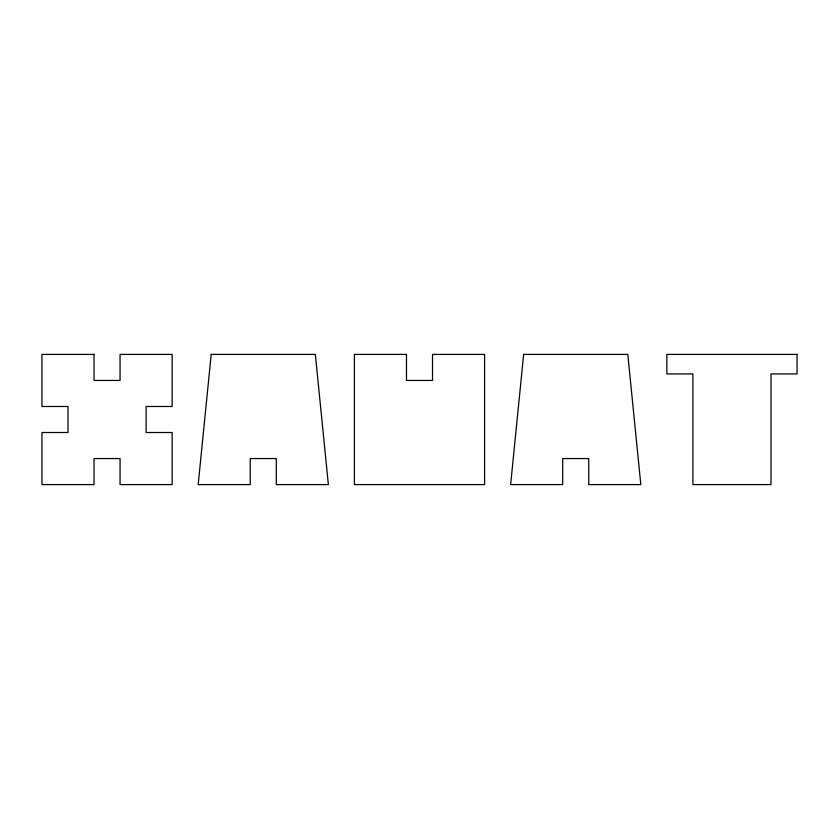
<?xml version="1.0" encoding="UTF-8"?>
<svg xmlns="http://www.w3.org/2000/svg" width="839" height="839" viewBox="0 0 839 839"><rect width="100%" height="100%" fill="white"/><g stroke="black" fill="none" stroke-linecap="round" stroke-linejoin="round"><path stroke-width="1.26" d="M211.197 354.404L198.182 484.596L250.253 484.596L250.253 458.555L276.293 458.555L276.293 484.596L328.364 484.596L315.349 354.404L211.197 354.404M523.651 354.404L510.636 484.596L562.707 484.596L562.707 458.555L588.747 458.555L588.747 484.596L640.818 484.596L627.803 354.404L523.651 354.404M94.031 354.404L41.95 354.404L41.95 406.485L67.99 406.485L67.99 432.515L41.95 432.515L41.95 484.596L94.031 484.596L94.031 458.555L120.061 458.555L120.061 484.596L172.142 484.596L172.142 432.515L146.101 432.515L146.101 406.485L172.142 406.485L172.142 354.404L120.061 354.404L120.061 380.445L94.031 380.445L94.031 354.404M406.485 354.404L354.404 354.404L354.404 484.596L484.596 484.596L484.596 354.404L432.515 354.404L432.515 380.445L406.485 380.445L406.485 354.404M797.05 354.404L666.858 354.404L666.858 373.932L692.899 373.932L692.899 484.596L771.01 484.596L771.01 373.932L797.05 373.932L797.05 354.404"/></g></svg>
